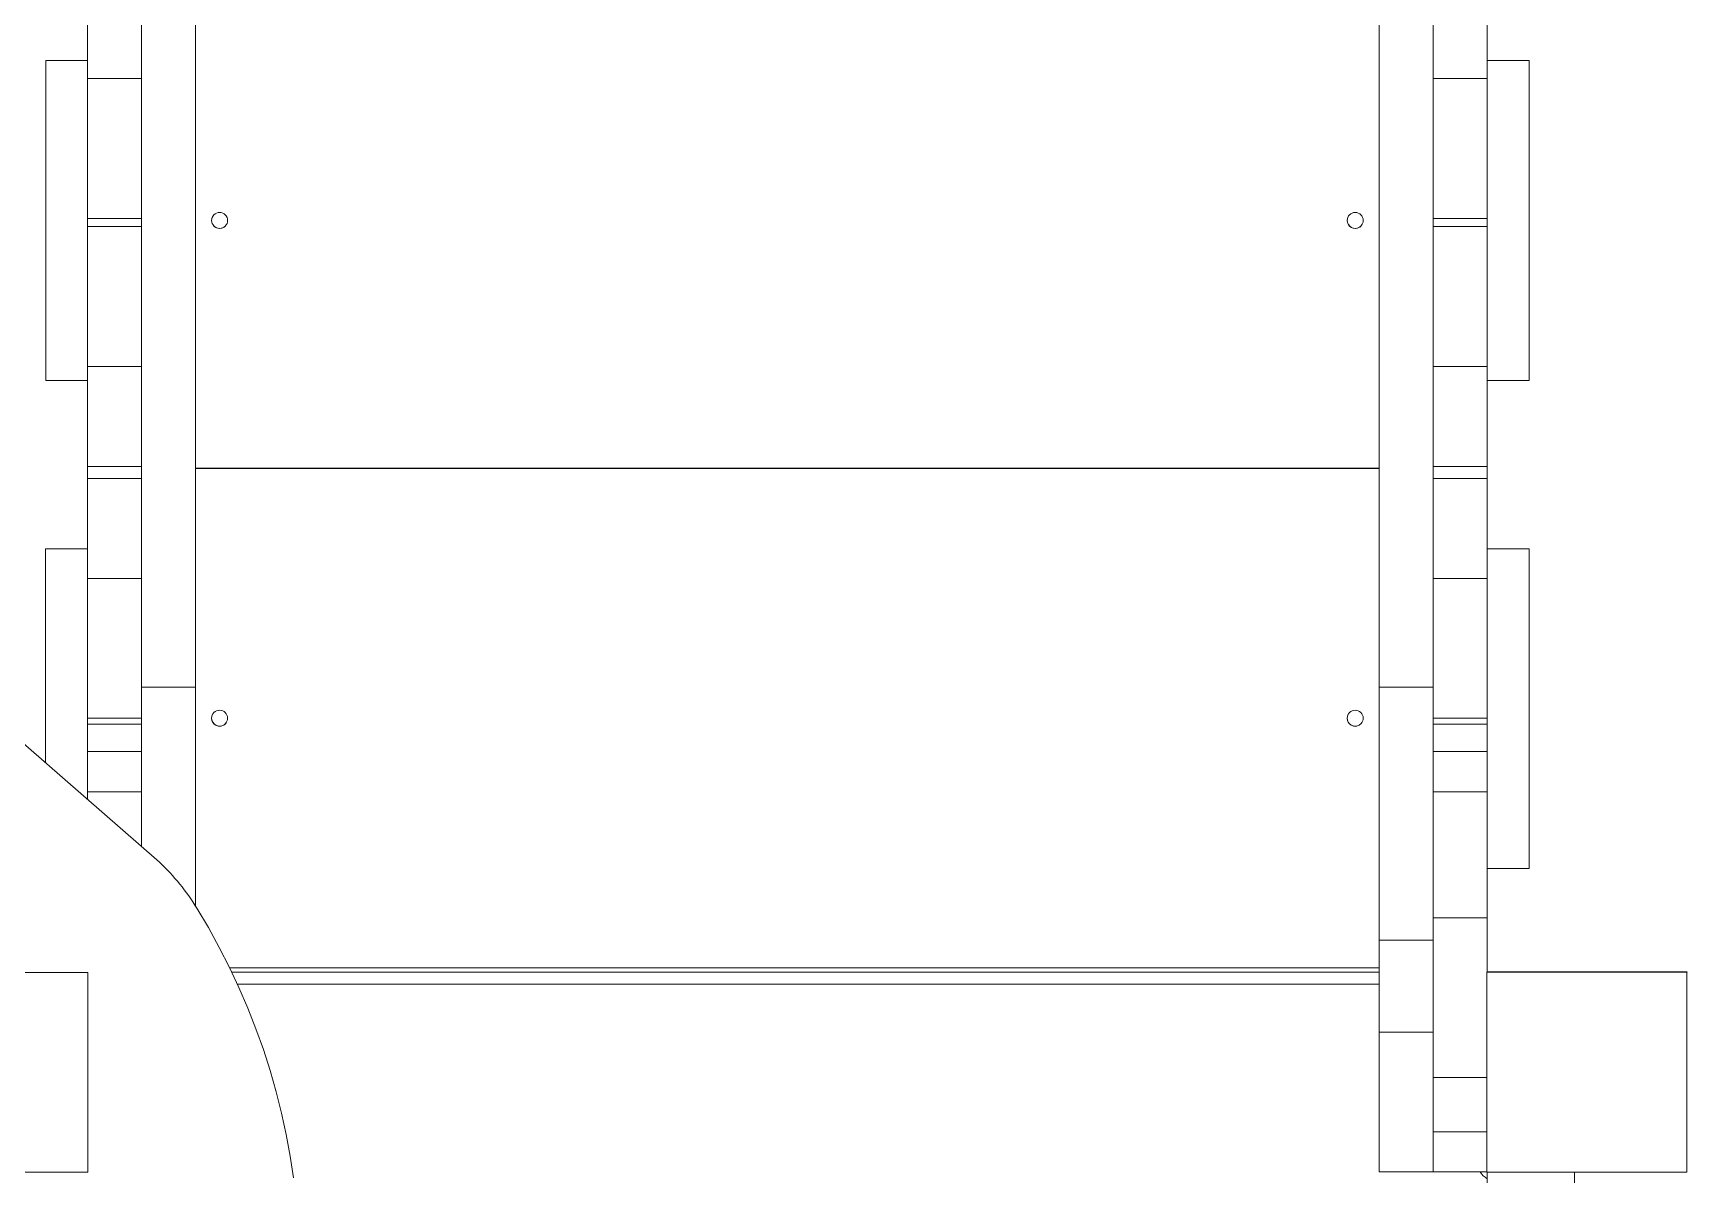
# Model space of a CAD drawing. Header units: millimetres. Extents: x -12977 to 11786, y -11805 to 10558.
# Drawn here: x 917 to 1744, y 5813 to 6385 of the extents above; entities that cross this region are included whole.
import ezdxf

# ---------------------------------------------------------------- set-up
doc = ezdxf.new("R2010")
doc.units = ezdxf.units.MM
doc.layers.add('DIKOM_ОБЪЕКТ', color=7, linetype='Continuous')

msp = doc.modelspace()

# ---------------------------------------------------------------- linework, layer by layer
at = {"layer": 'DIKOM_ОБЪЕКТ', "color": 7, "linetype": 'Continuous', "lineweight": 15}
for p, q in [((970.91, 6755.388), (970.876, 6057.281)), ((997.876, 6057.281), (997.911, 6755.388)), ((1589.911, 6755.388), (1589.876, 6057.281)), ((1616.876, 6057.28), (1616.911, 6755.388)), ((943.905, 6370.811), (922.918, 6370.811)), ((1664.918, 6370.811), (1643.918, 6370.811)), ((1643.928, 6370.83), (1643.93, 6370.833)), ((1643.928, 6370.811), (1643.928, 6370.83)), ((1643.929, 6376.832), (1643.929, 6376.83)), ((1643.93, 6370.811), (1643.93, 6370.833)), ((943.907, 6361.791), (970.891, 6361.791)), ((1616.907, 6361.791), (1643.907, 6361.791)), ((1643.908, 6361.793), (1643.907, 6361.791)), ((997.913, 6353.803), (997.899, 6353.777)), ((1616.91, 6353.797), (1616.899, 6353.777)), ((943.912, 6287.801), (943.912, 6291.801)), ((970.888, 6291.801), (943.912, 6291.801)), ((970.888, 6287.801), (943.912, 6287.801)), ((997.895, 6287.77), (997.896, 6281.77)), ((1616.896, 6287.77), (1616.895, 6281.77)), ((1643.912, 6291.801), (1616.912, 6291.801)), ((1616.912, 6287.801), (1616.912, 6291.801)), ((1643.912, 6287.801), (1616.912, 6287.801)), ((1643.912, 6287.801), (1643.912, 6291.801)), ((943.894, 6217.768), (943.908, 6217.793)), ((970.884, 6217.768), (943.894, 6217.768)), ((970.884, 6217.793), (943.908, 6217.793)), ((997.899, 6215.778), (997.9, 6215.779)), ((997.899, 6215.778), (997.9, 6215.779)), ((1616.894, 6217.768), (1616.908, 6217.793)), ((1643.894, 6217.768), (1616.894, 6217.768)), ((1643.908, 6217.793), (1616.908, 6217.793)), ((1643.894, 6217.768), (1643.908, 6217.793)), ((922.918, 6210.811), (943.893, 6210.811)), ((1643.918, 6210.811), (1664.918, 6210.811)), ((1643.929, 6204.832), (1643.928, 6204.832)), ((1643.929, 6204.83), (1643.929, 6204.832)), ((1643.936, 6210.811), (1643.936, 6210.139)), ((943.891, 6161.762), (943.891, 6167.763)), ((943.891, 6167.763), (970.882, 6167.763)), ((1589.882, 6166.81), (997.903, 6166.81)), ((1589.882, 6166.807), (997.903, 6166.807)), ((1616.891, 6167.763), (1643.891, 6167.763)), ((1616.891, 6161.763), (1616.891, 6167.763)), ((1643.891, 6161.762), (1643.891, 6167.763)), ((970.881, 6161.763), (943.891, 6161.762)), ((997.903, 6161.784), (997.903, 6158.784)), ((1643.891, 6161.762), (1616.891, 6161.763)), ((943.892, 6126.568), (922.905, 6126.568)), ((1664.905, 6126.568), (1643.905, 6126.567)), ((1643.917, 6127.809), (1643.916, 6127.808)), ((943.894, 6111.768), (970.879, 6111.768)), ((1616.894, 6111.768), (1643.894, 6111.768)), ((1643.895, 6111.769), (1643.894, 6111.768)), ((997.9, 6104.778), (997.892, 6104.763)), ((1616.897, 6104.773), (1616.892, 6104.763)), ((970.876, 6057.281), (997.876, 6057.281)), ((1589.876, 6057.281), (1616.876, 6057.28)), ((943.899, 6038.777), (943.899, 6041.777)), ((970.876, 6041.777), (943.899, 6041.777)), ((1643.899, 6041.777), (1616.899, 6041.777)), ((1616.899, 6038.777), (1616.899, 6041.777)), ((1643.899, 6038.777), (1643.899, 6041.777)), ((979.894, 5969.7), (903.868, 6036.087)), ((970.875, 6038.777), (943.899, 6038.777)), ((997.887, 6038.756), (997.888, 6032.756)), ((1616.888, 6038.756), (1616.887, 6032.756)), ((1643.899, 6038.777), (1616.899, 6038.777)), ((970.875, 6025.192), (943.876, 6025.192)), ((1643.876, 6025.192), (1616.876, 6025.193)), ((943.872, 6005.01), (970.872, 6005.01)), ((943.872, 6001.155), (943.872, 6005.01)), ((970.87, 5977.581), (970.872, 6005.01)), ((1616.867, 5941.897), (1616.872, 6005.01)), ((1616.872, 6005.01), (1643.872, 6005.009)), ((1643.867, 5941.897), (1643.872, 6005.009)), ((997.891, 5966.763), (997.893, 5966.765)), ((997.891, 5966.765), (997.893, 5966.765)), ((1643.895, 5968.769), (1643.889, 5968.769)), ((1643.891, 5968.761), (1643.889, 5968.762)), ((1643.891, 5968.761), (1643.895, 5968.769)), ((1643.905, 5966.568), (1664.905, 5966.568)), ((1643.916, 5966.568), (1643.916, 5963.807)), ((1643.916, 5961.807), (1643.916, 5966.568)), ((1643.917, 5963.81), (1643.917, 5966.568)), ((1643.918, 5961.81), (1643.917, 5966.568)), ((1643.923, 5966.568), (1643.923, 5944.821)), ((997.894, 5956.343), (997.895, 5947.791)), ((1643.918, 5961.81), (1643.916, 5961.807)), ((1643.916, 5955.808), (1643.917, 5955.809)), ((1643.917, 5955.809), (1643.916, 5955.809)), ((1643.867, 5941.897), (1616.867, 5941.897)), ((1643.889, 5914.759), (1643.889, 5942.759)), ((1643.889, 5942.758), (1643.889, 5942.759)), ((1643.889, 5942.758), (1643.889, 5914.758)), ((1589.874, 5884.73), (1589.874, 5930.751)), ((1589.874, 5930.751), (1616.866, 5930.751)), ((1014.996, 5916.807), (1589.874, 5916.807)), ((1643.904, 5914.786), (1643.964, 5914.894)), ((1743.964, 5914.895), (1643.964, 5914.894)), ((1743.843, 5914.676), (1743.964, 5914.895)), ((944.018, 5914.588), (844.018, 5914.588)), ((944.018, 5814.588), (944.018, 5914.588)), ((1589.874, 5914.787), (1015.976, 5914.787)), ((1015.976, 5914.786), (1589.873, 5914.786)), ((1589.873, 5908.786), (1018.793, 5908.785)), ((1643.843, 5914.676), (1643.865, 5914.716)), ((1643.843, 5914.676), (1643.844, 5814.676)), ((1743.843, 5914.676), (1643.843, 5914.676)), ((1643.889, 5914.758), (1643.889, 5914.759)), ((1643.921, 5914.818), (1643.904, 5914.786)), ((1743.844, 5814.676), (1743.843, 5914.676)), ((1616.865, 5884.73), (1589.874, 5884.73)), ((1616.864, 5834.886), (1616.865, 5862.069)), ((1616.865, 5862.069), (1643.843, 5862.069)), ((1643.843, 5834.886), (1616.864, 5834.886)), ((844.018, 5814.588), (944.018, 5814.588)), ((1589.878, 5814.738), (1616.878, 5814.738)), ((1616.866, 5814.888), (1643.843, 5814.888)), ((1616.878, 5814.738), (1616.877, 5814.888)), ((1616.892, 5814.764), (1616.878, 5814.738)), ((1616.892, 5814.888), (1616.892, 5814.764)), ((1616.892, 5814.764), (1643.844, 5814.764)), ((1643.844, 5814.676), (1743.844, 5814.676)), ((1643.859, 5814.676), (1643.859, 5787.713)), ((1687.623, 5814.676), (1687.623, 5787.704)), ((1743.844, 5814.676), (1743.857, 5814.7))]:
    msp.add_line(p, q, dxfattribs=at)
at = {"layer": 'DIKOM_ОБЪЕКТ', "color": 7, "linetype": 'Continuous', "lineweight": 15, "flags": 128}
for points in [[(943.904, 6411.786), (943.904, 6407.428), (943.904, 6403.103), (943.904, 6398.845), (943.904, 6394.685), (943.904, 6390.655), (943.904, 6386.787), (943.905, 6383.108), (943.905, 6379.648), (943.905, 6376.432), (943.905, 6373.486), (943.905, 6370.831), (943.905, 6368.487), (943.906, 6366.474), (943.906, 6364.805), (943.906, 6363.494), (943.907, 6362.55), (943.907, 6361.981), (943.907, 6361.791)], [(1616.904, 6411.786), (1616.904, 6407.428), (1616.904, 6403.103), (1616.904, 6398.845), (1616.904, 6394.685), (1616.904, 6390.656), (1616.904, 6386.786), (1616.904, 6383.108), (1616.905, 6379.648), (1616.905, 6376.432), (1616.905, 6373.486), (1616.905, 6370.83), (1616.905, 6368.487), (1616.906, 6366.473), (1616.906, 6364.805), (1616.906, 6363.494), (1616.907, 6362.55), (1616.907, 6361.981), (1616.907, 6361.791)], [(1643.907, 6361.791), (1643.907, 6361.981), (1643.907, 6362.55), (1643.906, 6363.493), (1643.906, 6364.805), (1643.906, 6366.474), (1643.905, 6368.487), (1643.905, 6370.831), (1643.905, 6373.485), (1643.905, 6376.432), (1643.905, 6379.648), (1643.905, 6383.108), (1643.904, 6386.787), (1643.904, 6390.655), (1643.904, 6394.685), (1643.904, 6398.845), (1643.904, 6403.103), (1643.904, 6407.428), (1643.904, 6411.786)], [(997.916, 6407.808), (997.916, 6403.349), (997.916, 6398.92), (997.916, 6394.552), (997.916, 6390.274), (997.916, 6386.117), (997.916, 6382.106), (997.916, 6378.272), (997.916, 6374.64), (997.915, 6371.233), (997.915, 6368.077), (997.915, 6365.192), (997.915, 6362.599), (997.915, 6360.313), (997.914, 6358.353), (997.914, 6356.73), (997.914, 6355.456), (997.914, 6354.54), (997.913, 6353.987), (997.913, 6353.803)], [(1643.946, 6392.347), (1643.946, 6384.337), (1643.946, 6376.581), (1643.945, 6370.811)], [(922.918, 6210.811), (922.917, 6210.989), (922.917, 6211.524), (922.917, 6212.412), (922.916, 6213.651), (922.916, 6215.234), (922.916, 6217.155), (922.915, 6219.405), (922.915, 6221.974), (922.915, 6224.85), (922.915, 6228.021), (922.915, 6231.473), (922.914, 6235.189), (922.914, 6239.154), (922.914, 6243.349), (922.914, 6247.757), (922.914, 6252.356), (922.913, 6257.128), (922.913, 6262.05), (922.913, 6267.101), (922.913, 6272.257), (922.913, 6277.496), (922.913, 6282.795), (922.913, 6288.129), (922.913, 6293.475), (922.913, 6298.81), (922.913, 6304.109), (922.913, 6309.348), (922.913, 6314.505), (922.913, 6319.555), (922.913, 6324.478), (922.914, 6329.25), (922.914, 6333.85), (922.914, 6338.258), (922.914, 6342.454), (922.914, 6346.42), (922.914, 6350.137), (922.915, 6353.589), (922.915, 6356.761), (922.915, 6359.638), (922.916, 6362.208), (922.916, 6364.459), (922.916, 6366.381), (922.916, 6367.966), (922.917, 6369.206), (922.917, 6370.096), (922.918, 6370.631), (922.918, 6370.811)], [(1643.918, 6210.811), (1643.917, 6210.989), (1643.917, 6211.524), (1643.917, 6212.412), (1643.917, 6213.651), (1643.916, 6215.234), (1643.916, 6217.155), (1643.915, 6219.405), (1643.915, 6221.974), (1643.915, 6224.85), (1643.915, 6228.022), (1643.915, 6231.473), (1643.914, 6235.189), (1643.914, 6239.154), (1643.914, 6243.349), (1643.914, 6247.757), (1643.914, 6252.356), (1643.913, 6257.128), (1643.913, 6262.05), (1643.913, 6267.101), (1643.913, 6272.257), (1643.913, 6277.496), (1643.913, 6282.795), (1643.913, 6288.129), (1643.913, 6293.475), (1643.913, 6298.81), (1643.913, 6304.108), (1643.913, 6309.348), (1643.913, 6314.504), (1643.913, 6319.555), (1643.913, 6324.478), (1643.913, 6329.25), (1643.914, 6333.85), (1643.914, 6338.258), (1643.914, 6342.454), (1643.914, 6346.42), (1643.914, 6350.137), (1643.915, 6353.589), (1643.915, 6356.761), (1643.915, 6359.638), (1643.915, 6362.208), (1643.916, 6364.459), (1643.916, 6366.382), (1643.917, 6367.966), (1643.917, 6369.206), (1643.917, 6370.096), (1643.917, 6370.632), (1643.918, 6370.811)], [(1643.929, 6376.83), (1643.928, 6376.676), (1643.928, 6376.221), (1643.928, 6375.482), (1643.928, 6374.487), (1643.928, 6373.274), (1643.928, 6371.891), (1643.928, 6370.865)], [(1643.93, 6370.811), (1643.93, 6371.894), (1643.93, 6373.277), (1643.929, 6374.489), (1643.93, 6375.484), (1643.929, 6376.223), (1643.929, 6376.678), (1643.929, 6376.832)], [(1664.918, 6370.811), (1664.918, 6370.633), (1664.918, 6370.098), (1664.919, 6369.21), (1664.919, 6367.971), (1664.919, 6366.387), (1664.92, 6364.466), (1664.92, 6362.216), (1664.92, 6359.648), (1664.921, 6356.771), (1664.921, 6353.6), (1664.921, 6350.149), (1664.921, 6346.432), (1664.921, 6342.468), (1664.922, 6338.272), (1664.922, 6333.865), (1664.922, 6329.265), (1664.922, 6324.494), (1664.922, 6319.572), (1664.922, 6314.521), (1664.922, 6309.365), (1664.922, 6304.126), (1664.922, 6298.827), (1664.923, 6293.493), (1664.923, 6288.146), (1664.922, 6282.812), (1664.922, 6277.513), (1664.922, 6272.274), (1664.922, 6267.117), (1664.922, 6262.066), (1664.922, 6257.144), (1664.922, 6252.372), (1664.922, 6247.772), (1664.922, 6243.364), (1664.922, 6239.167), (1664.921, 6235.202), (1664.921, 6231.485), (1664.921, 6228.033), (1664.921, 6224.861), (1664.92, 6221.983), (1664.92, 6219.413), (1664.92, 6217.162), (1664.919, 6215.24), (1664.919, 6213.656), (1664.919, 6212.416), (1664.918, 6211.526), (1664.918, 6210.99), (1664.918, 6210.811), (1664.917, 6210.989), (1664.917, 6211.524), (1664.917, 6212.412), (1664.917, 6213.651), (1664.916, 6215.234), (1664.916, 6217.155), (1664.915, 6219.405), (1664.915, 6221.974), (1664.915, 6224.851), (1664.915, 6228.022), (1664.915, 6231.473), (1664.914, 6235.189), (1664.914, 6239.154), (1664.914, 6243.349), (1664.914, 6247.757), (1664.914, 6252.357), (1664.913, 6257.128), (1664.913, 6262.05), (1664.913, 6267.101), (1664.913, 6272.257), (1664.913, 6277.496), (1664.913, 6282.795), (1664.913, 6288.129), (1664.913, 6293.475), (1664.913, 6298.81), (1664.913, 6304.108), (1664.913, 6309.348), (1664.913, 6314.504), (1664.913, 6319.555), (1664.913, 6324.478), (1664.913, 6329.25), (1664.914, 6333.85), (1664.914, 6338.258), (1664.914, 6342.454), (1664.914, 6346.42), (1664.914, 6350.137), (1664.915, 6353.589), (1664.915, 6356.761), (1664.915, 6359.638), (1664.915, 6362.208), (1664.916, 6364.46), (1664.916, 6366.381), (1664.917, 6367.966), (1664.917, 6369.206), (1664.917, 6370.096), (1664.917, 6370.632), (1664.918, 6370.811)], [(943.912, 6291.801), (943.912, 6296.794), (943.912, 6301.763), (943.912, 6306.68), (943.912, 6311.522), (943.912, 6316.263), (943.912, 6320.879), (943.912, 6325.347), (943.911, 6329.644), (943.911, 6333.749), (943.911, 6337.639), (943.911, 6341.296), (943.911, 6344.7), (943.91, 6347.836), (943.91, 6350.685), (943.91, 6353.234), (943.91, 6355.471), (943.909, 6357.382), (943.909, 6358.96), (943.909, 6360.195), (943.908, 6361.082), (943.908, 6361.615), (943.908, 6361.791)], [(1616.912, 6291.801), (1616.912, 6296.794), (1616.912, 6301.763), (1616.912, 6306.68), (1616.912, 6311.522), (1616.912, 6316.263), (1616.912, 6320.879), (1616.912, 6325.347), (1616.912, 6329.644), (1616.911, 6333.749), (1616.911, 6337.639), (1616.911, 6341.296), (1616.911, 6344.701), (1616.91, 6347.835), (1616.91, 6350.685), (1616.91, 6353.234), (1616.91, 6355.47), (1616.91, 6357.382), (1616.909, 6358.96), (1616.909, 6360.195), (1616.909, 6361.082), (1616.908, 6361.615), (1616.908, 6361.791)], [(1643.912, 6291.801), (1643.912, 6296.794), (1643.912, 6301.763), (1643.912, 6306.68), (1643.912, 6311.522), (1643.912, 6316.263), (1643.912, 6320.879), (1643.912, 6325.347), (1643.911, 6329.644), (1643.911, 6333.748), (1643.911, 6337.639), (1643.911, 6341.296), (1643.911, 6344.7), (1643.91, 6347.836), (1643.91, 6350.685), (1643.91, 6353.234), (1643.91, 6355.47), (1643.909, 6357.382), (1643.909, 6358.96), (1643.909, 6360.195), (1643.908, 6361.082), (1643.908, 6361.615), (1643.908, 6361.793)], [(997.899, 6353.777), (997.899, 6353.593), (997.899, 6353.039), (997.899, 6352.121), (997.898, 6350.843), (997.898, 6349.212), (997.897, 6347.238), (997.898, 6344.932), (997.897, 6342.305), (997.897, 6339.374), (997.897, 6336.154), (997.897, 6332.664), (997.896, 6328.922), (997.896, 6324.951), (997.896, 6320.771), (997.896, 6316.407), (997.896, 6311.883), (997.895, 6307.224), (997.895, 6302.457), (997.895, 6297.607), (997.895, 6292.703), (997.895, 6287.77)], [(1616.899, 6353.777), (1616.899, 6353.592), (1616.899, 6353.039), (1616.899, 6352.121), (1616.898, 6350.843), (1616.898, 6349.213), (1616.898, 6347.238), (1616.897, 6344.931), (1616.897, 6342.305), (1616.897, 6339.374), (1616.897, 6336.154), (1616.897, 6332.663), (1616.896, 6328.922), (1616.896, 6324.951), (1616.896, 6320.771), (1616.896, 6316.407), (1616.896, 6311.883), (1616.896, 6307.224), (1616.895, 6302.457), (1616.895, 6297.607), (1616.895, 6292.702), (1616.896, 6287.77)], [(943.908, 6217.793), (943.908, 6217.972), (943.909, 6218.507), (943.909, 6219.394), (943.909, 6220.631), (943.909, 6222.209), (943.91, 6224.122), (943.91, 6226.359), (943.91, 6228.909), (943.911, 6231.76), (943.911, 6234.896), (943.911, 6238.301), (943.911, 6241.958), (943.911, 6245.85), (943.912, 6249.954), (943.912, 6254.252), (943.912, 6258.721), (943.912, 6263.338), (943.912, 6268.079), (943.912, 6272.921), (943.912, 6277.839), (943.912, 6282.807), (943.912, 6287.801)], [(1616.908, 6217.793), (1616.908, 6217.972), (1616.909, 6218.507), (1616.909, 6219.394), (1616.909, 6220.631), (1616.909, 6222.209), (1616.91, 6224.122), (1616.91, 6226.359), (1616.91, 6228.909), (1616.91, 6231.76), (1616.911, 6234.895), (1616.911, 6238.301), (1616.911, 6241.959), (1616.912, 6245.85), (1616.912, 6249.954), (1616.912, 6254.252), (1616.912, 6258.721), (1616.912, 6263.338), (1616.912, 6268.079), (1616.912, 6272.921), (1616.912, 6277.838), (1616.912, 6282.807), (1616.912, 6287.801)], [(1643.908, 6217.793), (1643.908, 6217.972), (1643.909, 6218.506), (1643.909, 6219.394), (1643.909, 6220.631), (1643.909, 6222.209), (1643.91, 6224.122), (1643.91, 6226.359), (1643.91, 6228.91), (1643.91, 6231.76), (1643.911, 6234.895), (1643.911, 6238.301), (1643.911, 6241.959), (1643.911, 6245.849), (1643.912, 6249.955), (1643.911, 6254.252), (1643.912, 6258.721), (1643.912, 6263.338), (1643.912, 6268.079), (1643.912, 6272.921), (1643.912, 6277.839), (1643.912, 6282.807), (1643.912, 6287.801)], [(1664.918, 6294.811), (1664.918, 6294.633), (1664.918, 6294.116), (1664.918, 6293.305), (1664.918, 6292.272), (1664.918, 6291.11), (1664.918, 6289.921), (1664.918, 6288.811), (1664.918, 6287.879), (1664.918, 6287.207), (1664.918, 6286.856), (1664.917, 6286.855), (1664.918, 6287.207), (1664.918, 6287.878), (1664.918, 6288.811), (1664.917, 6289.92), (1664.918, 6291.109), (1664.918, 6292.272), (1664.918, 6293.305), (1664.918, 6294.115), (1664.918, 6294.633), (1664.918, 6294.811)], [(997.896, 6281.77), (997.895, 6276.838), (997.895, 6271.933), (997.895, 6267.084), (997.895, 6262.317), (997.896, 6257.658), (997.896, 6253.135), (997.896, 6248.771), (997.896, 6244.592), (997.896, 6240.621), (997.896, 6236.881), (997.897, 6233.391), (997.897, 6230.172), (997.897, 6227.242), (997.898, 6224.616), (997.898, 6222.31), (997.898, 6220.337), (997.898, 6218.708), (997.898, 6217.431), (997.899, 6216.514), (997.899, 6215.961), (997.899, 6215.778)], [(1616.895, 6281.77), (1616.895, 6276.838), (1616.895, 6271.933), (1616.896, 6267.084), (1616.895, 6262.317), (1616.896, 6257.658), (1616.896, 6253.134), (1616.896, 6248.771), (1616.896, 6244.592), (1616.896, 6240.622), (1616.896, 6236.881), (1616.897, 6233.391), (1616.897, 6230.172), (1616.897, 6227.241), (1616.897, 6224.616), (1616.898, 6222.311), (1616.898, 6220.337), (1616.898, 6218.708), (1616.899, 6217.776)], [(943.894, 6217.768), (943.894, 6217.577), (943.894, 6217.008), (943.893, 6216.063), (943.893, 6214.751), (943.893, 6213.081), (943.893, 6211.066), (943.892, 6208.723), (943.892, 6206.067), (943.892, 6203.119), (943.892, 6199.903), (943.892, 6196.442), (943.892, 6192.763), (943.892, 6188.894), (943.892, 6184.864), (943.891, 6180.704), (943.891, 6176.445), (943.891, 6172.12), (943.891, 6167.763)], [(997.9, 6215.779), (997.9, 6215.594), (997.9, 6215.043), (997.901, 6214.128), (997.901, 6212.855), (997.901, 6211.233), (997.902, 6209.273), (997.902, 6206.989), (997.902, 6204.396), (997.902, 6201.512), (997.902, 6198.356), (997.902, 6194.951), (997.903, 6191.319), (997.903, 6187.485), (997.903, 6183.475), (997.903, 6179.318), (997.903, 6175.04), (997.903, 6170.672), (997.903, 6166.244), (997.903, 6161.784)], [(1616.894, 6217.768), (1616.894, 6217.577), (1616.894, 6217.008), (1616.894, 6216.063), (1616.893, 6214.751), (1616.893, 6213.081), (1616.893, 6211.067), (1616.892, 6208.722), (1616.892, 6206.067), (1616.892, 6203.12), (1616.892, 6199.903), (1616.892, 6196.442), (1616.892, 6192.763), (1616.892, 6188.894), (1616.891, 6184.864), (1616.892, 6180.704), (1616.891, 6176.445), (1616.891, 6172.121), (1616.891, 6167.763)], [(1643.891, 6167.763), (1643.891, 6172.12), (1643.891, 6176.445), (1643.891, 6180.704), (1643.892, 6184.864), (1643.891, 6188.894), (1643.892, 6192.763), (1643.892, 6196.442), (1643.892, 6199.903), (1643.892, 6203.12), (1643.892, 6206.067), (1643.893, 6208.723), (1643.893, 6211.066), (1643.893, 6213.081), (1643.893, 6214.751), (1643.893, 6216.063), (1643.894, 6217.007), (1643.894, 6217.577), (1643.894, 6217.768)], [(1643.928, 6210.792), (1643.928, 6209.768), (1643.928, 6208.385), (1643.928, 6207.173), (1643.928, 6206.178), (1643.928, 6205.439), (1643.928, 6204.984), (1643.929, 6204.83)], [(1643.929, 6204.832), (1643.929, 6204.986), (1643.929, 6205.441), (1643.93, 6206.181), (1643.93, 6207.175), (1643.929, 6208.388), (1643.93, 6209.771), (1643.93, 6210.811)], [(1643.936, 6210.139), (1643.936, 6203.933), (1643.936, 6197.751), (1643.935, 6191.616), (1643.936, 6185.554), (1643.936, 6179.585), (1643.935, 6173.735), (1643.935, 6168.025), (1643.935, 6162.477), (1643.935, 6157.113), (1643.935, 6151.953), (1643.934, 6147.017), (1643.934, 6142.325)], [(997.894, 6168.767), (997.894, 6168.59), (997.894, 6168.072), (997.894, 6167.261), (997.894, 6166.228), (997.894, 6165.066), (997.894, 6163.877), (997.894, 6162.767), (997.894, 6161.835), (997.894, 6161.163), (997.894, 6160.812), (997.894, 6160.812), (997.894, 6161.163), (997.894, 6161.836), (997.894, 6162.768), (997.894, 6163.878), (997.894, 6165.067), (997.894, 6166.229), (997.895, 6167.262), (997.894, 6168.073), (997.894, 6168.59), (997.894, 6168.767)], [(997.9, 6164.244), (997.9, 6164.066), (997.9, 6163.548), (997.9, 6162.737), (997.899, 6161.705), (997.9, 6160.542), (997.9, 6159.353), (997.9, 6158.243), (997.9, 6157.311), (997.9, 6156.639), (997.9, 6156.288), (997.9, 6156.288), (997.9, 6156.64), (997.9, 6157.312), (997.9, 6158.244), (997.9, 6159.354), (997.9, 6160.543), (997.9, 6161.705), (997.9, 6162.738), (997.9, 6163.549), (997.9, 6164.066), (997.9, 6164.244)], [(1643.894, 6168.767), (1643.894, 6168.589), (1643.894, 6168.072), (1643.894, 6167.261), (1643.894, 6166.228), (1643.894, 6165.066), (1643.894, 6163.877), (1643.894, 6162.767), (1643.894, 6161.835), (1643.894, 6161.163), (1643.894, 6160.812), (1643.894, 6160.812), (1643.894, 6161.164), (1643.894, 6161.835), (1643.894, 6162.768), (1643.894, 6163.878), (1643.894, 6165.067), (1643.894, 6166.229), (1643.894, 6167.262), (1643.894, 6168.073), (1643.894, 6168.59), (1643.894, 6168.767)], [(1643.9, 6164.243), (1643.9, 6164.065), (1643.9, 6163.548), (1643.9, 6162.737), (1643.9, 6161.705), (1643.9, 6160.542), (1643.9, 6159.353), (1643.9, 6158.243), (1643.9, 6157.311), (1643.9, 6156.64), (1643.9, 6156.288), (1643.9, 6156.288), (1643.9, 6156.64), (1643.9, 6157.312), (1643.9, 6158.244), (1643.9, 6159.354), (1643.9, 6160.543), (1643.9, 6161.705), (1643.9, 6162.738), (1643.9, 6163.549), (1643.9, 6164.066), (1643.9, 6164.243)], [(943.891, 6161.762), (943.891, 6157.405), (943.891, 6153.08), (943.892, 6148.822), (943.892, 6144.662), (943.891, 6140.632), (943.892, 6136.763), (943.892, 6133.085), (943.892, 6129.625), (943.892, 6126.409), (943.892, 6123.462), (943.892, 6120.807), (943.892, 6118.464), (943.893, 6116.45), (943.893, 6114.782), (943.893, 6113.47), (943.894, 6112.527), (943.894, 6111.958), (943.894, 6111.768)], [(997.903, 6158.784), (997.903, 6154.325), (997.903, 6149.896), (997.903, 6145.528), (997.903, 6141.25), (997.903, 6137.092), (997.903, 6133.083), (997.903, 6129.248), (997.902, 6125.616), (997.903, 6122.21), (997.902, 6119.053), (997.902, 6116.169), (997.902, 6113.575), (997.901, 6111.29), (997.901, 6109.329), (997.901, 6107.706), (997.901, 6106.432), (997.901, 6105.516), (997.9, 6104.963), (997.9, 6104.778)], [(1616.891, 6161.763), (1616.891, 6157.405), (1616.891, 6153.08), (1616.891, 6148.822), (1616.891, 6144.662), (1616.891, 6140.632), (1616.892, 6136.763), (1616.892, 6133.085), (1616.892, 6129.625), (1616.892, 6126.409), (1616.892, 6123.463), (1616.893, 6120.807), (1616.893, 6118.464), (1616.893, 6116.45), (1616.893, 6114.782), (1616.893, 6113.47), (1616.894, 6112.527), (1616.894, 6111.958), (1616.894, 6111.768)], [(1643.894, 6111.768), (1643.894, 6111.958), (1643.894, 6112.526), (1643.893, 6113.47), (1643.893, 6114.781), (1643.893, 6116.451), (1643.893, 6118.464), (1643.892, 6120.807), (1643.892, 6123.462), (1643.892, 6126.409), (1643.892, 6129.624), (1643.892, 6133.085), (1643.892, 6136.764), (1643.891, 6140.632), (1643.891, 6144.662), (1643.891, 6148.822), (1643.891, 6153.08), (1643.891, 6157.405), (1643.891, 6161.762)], [(1643.934, 6142.325), (1643.934, 6134.315), (1643.933, 6126.568)], [(922.901, 6019.467), (922.901, 6022.857), (922.901, 6028.013), (922.901, 6033.253), (922.901, 6038.551), (922.901, 6043.886), (922.901, 6049.232), (922.901, 6054.567), (922.901, 6059.865), (922.9, 6065.105), (922.901, 6070.261), (922.901, 6075.312), (922.901, 6080.234), (922.901, 6085.006), (922.901, 6089.607), (922.901, 6094.015), (922.902, 6098.211), (922.902, 6102.177), (922.902, 6105.894), (922.902, 6109.346), (922.903, 6112.518), (922.903, 6115.395), (922.903, 6117.965), (922.904, 6120.216), (922.904, 6122.138), (922.904, 6123.723), (922.904, 6124.963), (922.905, 6125.853), (922.905, 6126.388), (922.905, 6126.568)], [(1643.905, 5966.568), (1643.905, 5966.746), (1643.905, 5967.28), (1643.905, 5968.169), (1643.904, 5969.408), (1643.904, 5970.991), (1643.903, 5972.912), (1643.903, 5975.162), (1643.903, 5977.731), (1643.903, 5980.607), (1643.902, 5983.778), (1643.902, 5987.229), (1643.902, 5990.946), (1643.902, 5994.911), (1643.901, 5999.106), (1643.901, 6003.514), (1643.901, 6008.113), (1643.901, 6012.885), (1643.901, 6017.807), (1643.901, 6022.857), (1643.901, 6028.014), (1643.9, 6033.253), (1643.9, 6038.551), (1643.901, 6043.886), (1643.901, 6049.232), (1643.901, 6054.566), (1643.901, 6059.865), (1643.9, 6065.105), (1643.901, 6070.261), (1643.901, 6075.312), (1643.901, 6080.234), (1643.901, 6085.006), (1643.901, 6089.607), (1643.902, 6094.015), (1643.902, 6098.211), (1643.902, 6102.176), (1643.902, 6105.894), (1643.902, 6109.346), (1643.903, 6112.518), (1643.903, 6115.395), (1643.903, 6117.965), (1643.904, 6120.216), (1643.904, 6122.138), (1643.904, 6123.723), (1643.904, 6124.963), (1643.905, 6125.852), (1643.905, 6126.388), (1643.905, 6126.567)], [(1643.916, 6127.808), (1643.916, 6127.654), (1643.916, 6127.199), (1643.916, 6126.568)], [(1643.917, 6126.568), (1643.917, 6127.201), (1643.917, 6127.656), (1643.917, 6127.809)], [(1664.905, 6126.568), (1664.905, 6126.389), (1664.906, 6125.855), (1664.906, 6124.966), (1664.907, 6123.727), (1664.907, 6122.144), (1664.907, 6120.223), (1664.908, 6117.973), (1664.908, 6115.404), (1664.908, 6112.528), (1664.908, 6109.357), (1664.909, 6105.906), (1664.909, 6102.189), (1664.909, 6098.224), (1664.909, 6094.029), (1664.909, 6089.622), (1664.91, 6085.022), (1664.91, 6080.25), (1664.91, 6075.328), (1664.91, 6070.278), (1664.91, 6065.122), (1664.91, 6059.883), (1664.91, 6054.584), (1664.91, 6049.25), (1664.91, 6043.903), (1664.91, 6038.569), (1664.91, 6033.27), (1664.91, 6028.031), (1664.91, 6022.874), (1664.91, 6017.823), (1664.91, 6012.901), (1664.91, 6008.129), (1664.909, 6003.529), (1664.909, 5999.12), (1664.909, 5994.924), (1664.909, 5990.958), (1664.909, 5987.241), (1664.908, 5983.789), (1664.908, 5980.617), (1664.908, 5977.74), (1664.908, 5975.17), (1664.907, 5972.919), (1664.907, 5970.997), (1664.907, 5969.412), (1664.906, 5968.172), (1664.906, 5967.283), (1664.906, 5966.747), (1664.905, 5966.568), (1664.905, 5966.746), (1664.905, 5967.28), (1664.904, 5968.169), (1664.904, 5969.408), (1664.904, 5970.991), (1664.903, 5972.912), (1664.903, 5975.162), (1664.903, 5977.731), (1664.903, 5980.607), (1664.902, 5983.778), (1664.902, 5987.23), (1664.902, 5990.946), (1664.902, 5994.911), (1664.901, 5999.106), (1664.901, 6003.513), (1664.901, 6008.113), (1664.901, 6012.885), (1664.901, 6017.807), (1664.901, 6022.857), (1664.901, 6028.013), (1664.9, 6033.253), (1664.9, 6038.551), (1664.901, 6043.886), (1664.901, 6049.232), (1664.901, 6054.566), (1664.901, 6059.865), (1664.901, 6065.105), (1664.901, 6070.261), (1664.901, 6075.312), (1664.901, 6080.234), (1664.901, 6085.006), (1664.901, 6089.607), (1664.902, 6094.015), (1664.902, 6098.211), (1664.902, 6102.177), (1664.902, 6105.894), (1664.902, 6109.346), (1664.903, 6112.518), (1664.903, 6115.395), (1664.903, 6117.965), (1664.904, 6120.216), (1664.904, 6122.138), (1664.904, 6123.723), (1664.904, 6124.963), (1664.905, 6125.852), (1664.905, 6126.389), (1664.905, 6126.568)], [(943.899, 6041.777), (943.899, 6046.77), (943.899, 6051.739), (943.899, 6056.656), (943.899, 6061.498), (943.899, 6066.239), (943.899, 6070.855), (943.898, 6075.323), (943.898, 6079.62), (943.898, 6083.725), (943.898, 6087.615), (943.898, 6091.272), (943.897, 6094.677), (943.897, 6097.811), (943.897, 6100.661), (943.897, 6103.21), (943.896, 6105.446), (943.896, 6107.358), (943.896, 6108.936), (943.896, 6110.171), (943.895, 6111.058), (943.895, 6111.591), (943.895, 6111.768)], [(1616.899, 6041.777), (1616.899, 6046.771), (1616.899, 6051.739), (1616.899, 6056.656), (1616.899, 6061.498), (1616.899, 6066.239), (1616.899, 6070.855), (1616.898, 6075.323), (1616.898, 6079.621), (1616.898, 6083.725), (1616.898, 6087.615), (1616.898, 6091.272), (1616.898, 6094.677), (1616.897, 6097.812), (1616.897, 6100.661), (1616.897, 6103.21), (1616.897, 6105.447), (1616.896, 6107.358), (1616.896, 6108.936), (1616.896, 6110.171), (1616.895, 6111.058), (1616.895, 6111.591), (1616.895, 6111.768)], [(1643.899, 6041.777), (1643.899, 6046.77), (1643.899, 6051.739), (1643.899, 6056.656), (1643.899, 6061.498), (1643.899, 6066.239), (1643.899, 6070.855), (1643.898, 6075.323), (1643.898, 6079.62), (1643.898, 6083.725), (1643.898, 6087.615), (1643.898, 6091.272), (1643.897, 6094.676), (1643.897, 6097.812), (1643.897, 6100.661), (1643.897, 6103.21), (1643.896, 6105.446), (1643.896, 6107.358), (1643.896, 6108.936), (1643.896, 6110.171), (1643.895, 6111.058), (1643.895, 6111.591), (1643.895, 6111.769)], [(997.892, 6104.763), (997.891, 6104.578), (997.891, 6104.025), (997.891, 6103.107), (997.891, 6101.829), (997.89, 6100.198), (997.89, 6098.224), (997.89, 6095.917), (997.889, 6093.291), (997.889, 6090.359), (997.889, 6087.14), (997.889, 6083.649), (997.888, 6079.908), (997.888, 6075.936), (997.888, 6071.757), (997.888, 6067.393), (997.888, 6062.869), (997.888, 6058.21), (997.887, 6053.443), (997.888, 6048.593), (997.887, 6043.688), (997.887, 6038.756)], [(1616.892, 6104.763), (1616.891, 6104.578), (1616.891, 6104.025), (1616.891, 6103.107), (1616.89, 6101.829), (1616.89, 6100.198), (1616.89, 6098.224), (1616.89, 6095.917), (1616.889, 6093.291), (1616.889, 6090.359), (1616.889, 6087.14), (1616.889, 6083.649), (1616.888, 6079.908), (1616.888, 6075.936), (1616.888, 6071.757), (1616.888, 6067.393), (1616.888, 6062.869), (1616.888, 6058.21), (1616.888, 6053.443), (1616.888, 6048.593), (1616.888, 6043.688), (1616.888, 6038.756)], [(970.876, 6057.281), (970.876, 6050.536), (970.876, 6043.571), (970.875, 6036.4), (970.875, 6029.035), (970.875, 6021.49), (970.875, 6013.779), (970.874, 6005.916), (970.874, 5997.915), (970.874, 5989.791), (970.874, 5981.559), (970.874, 5977.577)], [(997.873, 5947.824), (997.874, 5947.854), (997.874, 5956.366), (997.874, 5964.831), (997.874, 5973.234), (997.874, 5981.559), (997.874, 5989.791), (997.874, 5997.915), (997.874, 6005.916), (997.875, 6013.779), (997.875, 6021.49), (997.875, 6029.035), (997.875, 6036.4), (997.876, 6043.571), (997.876, 6050.535), (997.876, 6057.281)], [(1589.876, 6057.281), (1589.876, 6050.535), (1589.876, 6043.57), (1589.876, 6036.399), (1589.875, 6029.035), (1589.875, 6021.49), (1589.875, 6013.779), (1589.875, 6005.916), (1589.874, 5997.915), (1589.874, 5989.791), (1589.874, 5981.559), (1589.874, 5973.234), (1589.874, 5964.831), (1589.874, 5956.366), (1589.874, 5947.853), (1589.874, 5939.31), (1589.874, 5930.751)], [(1616.875, 6024.319), (1616.875, 6029.035), (1616.875, 6036.399), (1616.876, 6043.571), (1616.876, 6050.535), (1616.876, 6057.28)], [(1664.905, 6050.567), (1664.905, 6050.39), (1664.906, 6049.873), (1664.906, 6049.062), (1664.906, 6048.029), (1664.906, 6046.867), (1664.905, 6045.678), (1664.905, 6044.568), (1664.906, 6043.636), (1664.905, 6042.964), (1664.906, 6042.612), (1664.906, 6042.612), (1664.905, 6042.964), (1664.905, 6043.635), (1664.905, 6044.567), (1664.905, 6045.677), (1664.905, 6046.866), (1664.905, 6048.029), (1664.905, 6049.061), (1664.905, 6049.872), (1664.905, 6050.39), (1664.905, 6050.567)], [(943.899, 6025.193), (943.899, 6028.815), (943.899, 6033.783), (943.899, 6038.777)], [(997.888, 6032.756), (997.887, 6027.824), (997.887, 6022.919), (997.887, 6018.07), (997.887, 6013.302), (997.888, 6008.644), (997.888, 6004.12), (997.888, 5999.757), (997.888, 5995.578), (997.889, 5991.607), (997.889, 5987.866), (997.889, 5984.377), (997.889, 5981.158), (997.889, 5978.227), (997.89, 5975.602), (997.89, 5973.296), (997.89, 5971.323), (997.89, 5969.693), (997.89, 5968.416), (997.891, 5967.499), (997.891, 5966.947), (997.891, 5966.763)], [(1616.887, 6032.756), (1616.887, 6027.824), (1616.888, 6025.193)], [(1616.899, 6025.192), (1616.899, 6028.815), (1616.899, 6033.783), (1616.899, 6038.777)], [(1643.895, 5968.769), (1643.895, 5968.948), (1643.895, 5969.483), (1643.896, 5970.37), (1643.896, 5971.607), (1643.896, 5973.185), (1643.896, 5975.098), (1643.897, 5977.335), (1643.897, 5979.885), (1643.897, 5982.736), (1643.897, 5985.872), (1643.898, 5989.277), (1643.898, 5992.935), (1643.898, 5996.826), (1643.898, 6000.931), (1643.898, 6005.228), (1643.899, 6009.697), (1643.899, 6014.314), (1643.899, 6019.055), (1643.899, 6023.897), (1643.899, 6028.815), (1643.899, 6033.783), (1643.899, 6038.777)], [(943.876, 6025.192), (943.875, 6025.093), (943.875, 6024.644), (943.875, 6023.834), (943.874, 6022.668), (943.874, 6021.148), (943.874, 6019.28), (943.873, 6017.072), (943.873, 6014.531), (943.873, 6011.667), (943.872, 6008.489), (943.872, 6005.01)], [(970.872, 6005.01), (970.872, 6008.489), (970.873, 6011.667), (970.873, 6014.531), (970.873, 6017.072), (970.874, 6019.28), (970.874, 6021.148), (970.874, 6022.668), (970.875, 6023.834), (970.875, 6024.407)], [(1616.876, 6025.193), (1616.876, 6025.093), (1616.875, 6024.644), (1616.875, 6023.834), (1616.874, 6022.667), (1616.874, 6021.148), (1616.874, 6019.28), (1616.873, 6017.072), (1616.873, 6014.531), (1616.873, 6011.667), (1616.873, 6008.489), (1616.872, 6005.01)], [(1643.872, 6005.009), (1643.873, 6008.489), (1643.873, 6011.667), (1643.873, 6014.531), (1643.873, 6017.072), (1643.874, 6019.281), (1643.874, 6021.148), (1643.874, 6022.667), (1643.875, 6023.835), (1643.875, 6024.644), (1643.876, 6025.093), (1643.876, 6025.181), (1643.876, 6024.906), (1643.877, 6024.27), (1643.877, 6023.275), (1643.877, 6021.925), (1643.878, 6020.225), (1643.878, 6018.18)], [(1643.878, 6018.18), (1643.879, 6012.713), (1643.88, 6007.579), (1643.88, 6002.782), (1643.882, 5998.325), (1643.882, 5994.209), (1643.883, 5990.437), (1643.884, 5987.01), (1643.885, 5983.932), (1643.886, 5981.203), (1643.887, 5978.825), (1643.888, 5976.798), (1643.889, 5975.125)], [(997.876, 5984.585), (997.876, 5984.407), (997.876, 5983.89), (997.876, 5983.078), (997.876, 5982.046), (997.876, 5980.883), (997.876, 5979.694), (997.876, 5978.584), (997.876, 5977.652), (997.876, 5976.981), (997.876, 5976.63), (997.876, 5976.63), (997.877, 5976.981), (997.876, 5977.653), (997.877, 5978.585), (997.877, 5979.695), (997.876, 5980.884), (997.876, 5982.047), (997.877, 5983.079), (997.876, 5983.89), (997.877, 5984.407), (997.876, 5984.585)], [(1643.876, 5984.585), (1643.876, 5984.407), (1643.876, 5983.89), (1643.876, 5983.079), (1643.876, 5982.046), (1643.876, 5980.883), (1643.876, 5979.694), (1643.876, 5978.584), (1643.876, 5977.652), (1643.876, 5976.981), (1643.876, 5976.629), (1643.876, 5976.629), (1643.876, 5976.981), (1643.876, 5977.653), (1643.877, 5978.585), (1643.877, 5979.695), (1643.877, 5980.884), (1643.876, 5982.047), (1643.876, 5983.079), (1643.876, 5983.89), (1643.876, 5984.407), (1643.876, 5984.585)], [(1643.889, 5975.125), (1643.889, 5974.767), (1643.889, 5974.072), (1643.889, 5973.062), (1643.889, 5971.775), (1643.889, 5970.255), (1643.889, 5968.556), (1643.889, 5966.738), (1643.889, 5964.865), (1643.889, 5963.003), (1643.889, 5961.217), (1643.889, 5959.57)], [(997.893, 5966.765), (997.893, 5966.592), (997.893, 5966.075), (997.893, 5965.22), (997.893, 5964.036), (997.894, 5962.538), (997.893, 5960.742), (997.894, 5958.669), (997.894, 5956.343)], [(1643.889, 5942.759), (1643.889, 5945.893), (1643.889, 5948.981), (1643.889, 5951.978), (1643.889, 5954.842), (1643.889, 5957.529), (1643.889, 5960.001), (1643.889, 5962.221), (1643.89, 5964.157), (1643.89, 5965.782), (1643.89, 5967.071), (1643.89, 5968.005), (1643.89, 5968.571), (1643.891, 5968.761)], [(1643.889, 5959.57), (1643.889, 5957.678), (1643.889, 5955.703), (1643.889, 5953.656), (1643.889, 5951.55), (1643.889, 5949.395), (1643.889, 5947.203), (1643.889, 5944.987), (1643.889, 5942.758)], [(1643.916, 5963.807), (1643.916, 5962.246), (1643.916, 5960.746), (1643.916, 5959.363), (1643.916, 5958.151), (1643.916, 5957.156), (1643.916, 5956.417), (1643.916, 5955.962), (1643.916, 5955.808)], [(1643.917, 5955.809), (1643.917, 5955.963), (1643.917, 5956.419), (1643.917, 5957.158), (1643.917, 5958.153), (1643.917, 5959.366), (1643.918, 5960.749), (1643.917, 5962.25), (1643.917, 5963.81)], [(997.884, 5947.807), (997.884, 5947.912), (997.884, 5947.807)], [(1046.821, 5811.781), (1045.219, 5822.623), (1043.257, 5833.42), (1040.936, 5844.164), (1038.258, 5854.845), (1035.225, 5865.455), (1031.84, 5875.985), (1028.106, 5886.426), (1024.025, 5896.769), (1019.602, 5907.005), (1014.839, 5917.128), (1009.742, 5927.126), (1004.313, 5936.994), (998.558, 5946.721)], [(1616.867, 5941.897), (1616.867, 5938.036), (1616.866, 5933.886), (1616.866, 5929.463), (1616.866, 5924.785), (1616.866, 5919.868), (1616.866, 5914.733), (1616.865, 5909.397), (1616.865, 5903.882), (1616.865, 5898.208), (1616.865, 5892.397), (1616.865, 5886.47), (1616.865, 5880.451), (1616.865, 5874.363), (1616.865, 5868.228), (1616.865, 5862.069)], [(1643.865, 5914.716), (1643.866, 5914.733), (1643.866, 5919.868), (1643.866, 5924.785), (1643.866, 5929.463), (1643.866, 5933.886), (1643.867, 5938.036), (1643.867, 5941.897)], [(1643.884, 5947.912), (1643.884, 5947.734), (1643.884, 5947.217), (1643.884, 5946.406), (1643.884, 5945.373), (1643.884, 5944.211), (1643.884, 5943.022), (1643.884, 5941.912), (1643.884, 5940.98), (1643.884, 5940.308), (1643.884, 5939.957), (1643.884, 5939.957), (1643.884, 5940.308), (1643.884, 5940.98), (1643.884, 5941.913), (1643.884, 5943.023), (1643.884, 5944.211), (1643.884, 5945.374), (1643.884, 5946.406), (1643.884, 5947.217), (1643.884, 5947.734), (1643.884, 5947.912)], [(1643.923, 5944.821), (1643.923, 5941.462), (1643.923, 5938.145), (1643.923, 5934.912), (1643.923, 5931.804), (1643.923, 5928.86), (1643.923, 5926.116), (1643.923, 5923.607), (1643.923, 5921.365), (1643.923, 5919.418), (1643.922, 5917.79), (1643.922, 5916.502), (1643.922, 5915.571), (1643.922, 5915.007), (1643.921, 5914.818)], [(1643.892, 5936.458), (1643.892, 5936.28), (1643.892, 5935.763), (1643.892, 5934.952), (1643.892, 5933.919), (1643.892, 5932.757), (1643.892, 5931.568), (1643.892, 5930.458), (1643.892, 5929.526), (1643.892, 5928.854), (1643.892, 5928.503), (1643.892, 5928.503), (1643.892, 5928.854), (1643.892, 5929.526), (1643.892, 5930.458), (1643.892, 5931.568), (1643.892, 5932.758), (1643.892, 5933.92), (1643.893, 5934.952), (1643.892, 5935.763), (1643.892, 5936.281), (1643.892, 5936.458)], [(1688.961, 5914.889), (1689.146, 5914.889), (1689.688, 5914.889), (1690.548, 5914.889), (1691.66, 5914.889), (1692.943, 5914.889), (1694.302, 5914.889), (1695.635, 5914.889), (1696.844, 5914.889), (1697.839, 5914.889), (1698.547, 5914.889), (1698.914, 5914.889), (1698.914, 5914.889), (1698.547, 5914.889), (1697.839, 5914.889), (1696.845, 5914.89), (1695.635, 5914.89), (1694.302, 5914.89), (1692.944, 5914.89), (1691.661, 5914.89), (1690.548, 5914.889), (1689.689, 5914.889), (1689.146, 5914.889), (1688.961, 5914.889)], [(1680.406, 5914.791), (1680.591, 5914.79), (1681.138, 5914.79), (1682.034, 5914.79), (1683.253, 5914.79), (1684.763, 5914.79), (1686.522, 5914.789), (1688.483, 5914.789), (1690.592, 5914.789), (1692.791, 5914.789), (1695.021, 5914.789), (1697.22, 5914.789), (1699.329, 5914.789), (1701.29, 5914.789), (1703.049, 5914.79), (1704.56, 5914.79), (1705.779, 5914.79), (1706.675, 5914.79), (1707.222, 5914.791), (1707.407, 5914.791), (1707.223, 5914.791), (1706.675, 5914.791), (1705.78, 5914.791), (1704.561, 5914.792), (1703.051, 5914.792), (1701.291, 5914.792), (1699.33, 5914.792), (1697.221, 5914.792), (1695.022, 5914.792), (1692.793, 5914.792), (1690.593, 5914.792), (1688.484, 5914.792), (1686.524, 5914.792), (1684.764, 5914.792), (1683.254, 5914.792), (1682.034, 5914.791), (1681.138, 5914.791), (1680.591, 5914.791), (1680.406, 5914.791)], [(1589.874, 5884.73), (1589.873, 5879.737), (1589.874, 5874.768), (1589.874, 5869.851), (1589.874, 5865.01), (1589.874, 5860.268), (1589.874, 5855.652), (1589.874, 5851.184), (1589.874, 5846.887), (1589.874, 5842.783), (1589.875, 5838.892), (1589.875, 5835.235), (1589.875, 5831.831), (1589.875, 5828.696), (1589.876, 5825.846), (1589.876, 5823.297), (1589.876, 5821.061), (1589.876, 5819.149), (1589.877, 5817.571), (1589.877, 5816.336), (1589.877, 5815.45), (1589.878, 5814.916), (1589.878, 5814.738)], [(1616.864, 5834.886), (1616.865, 5832.04), (1616.865, 5829.251), (1616.865, 5826.578), (1616.865, 5824.074), (1616.865, 5821.789), (1616.865, 5819.772), (1616.865, 5818.062), (1616.865, 5816.695), (1616.865, 5815.698), (1616.866, 5815.092), (1616.866, 5814.888)]]:
    msp.add_lwpolyline(points, dxfattribs=at)
at = {"layer": 'DIKOM_ОБЪЕКТ', "color": 7, "linetype": 'Continuous', "lineweight": 15}
for centre in [(1009.928, 6290.83), (1577.928, 6290.83), (1009.916, 6041.807), (1577.916, 6041.807)]:
    msp.add_circle(centre, 4, dxfattribs=at)
for centre, radius, start, end in [((1009.93, 6290.833), 4, 151.181189, 331.181189), ((1577.93, 6290.833), 4, 151.181189, 331.181189), ((1009.917, 6041.81), 4, 151.181189, 331.181189), ((1577.917, 6041.81), 4, 151.181189, 331.181189), ((901.399, 5886.878), 114.11, 31.630476, 46.536747), ((1651.904, 5822.785), 14, 214.957918, 234.927666)]:
    msp.add_arc(centre, radius, start, end, dxfattribs=at)

doc.saveas('drawing.dxf')
